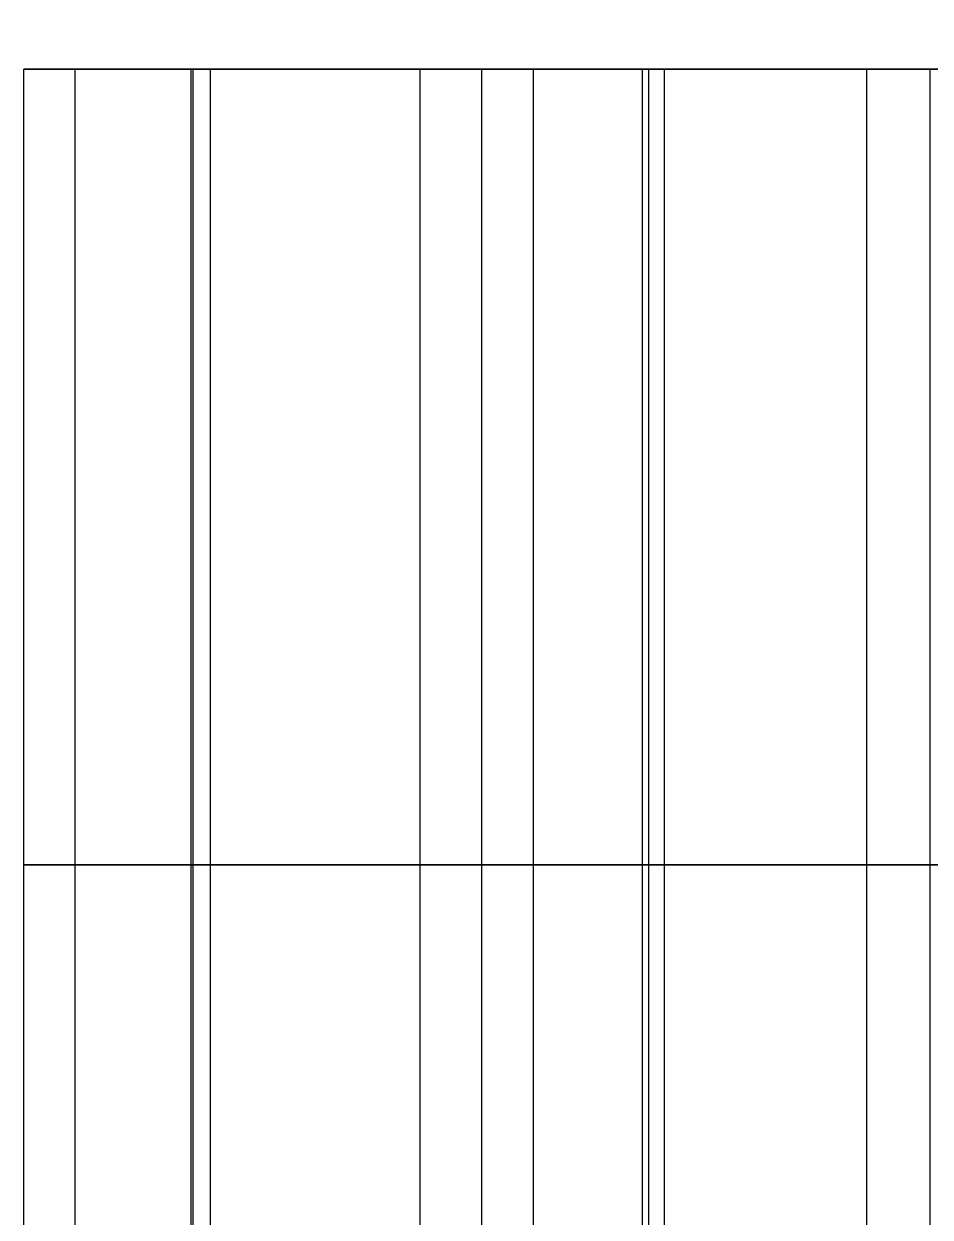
# Model space of a CAD drawing. Extents: x -60 to 60, y 140 to 264.
# Drawn here: x 27.238 to 30.657, y 196.172 to 200.671 of the extents above; entities that cross this region are included whole.
import ezdxf

# ---------------------------------------------------------------- set-up
doc = ezdxf.new("R2010")
doc.units = 0
doc.layers.add('Cut051011', color=7, linetype='CONTINUOUS')

msp = doc.modelspace()

# ---------------------------------------------------------------- linework, layer by layer
at = {"layer": 'Cut051011'}
for p, q in [((27.238, 197.5, 550.031), (27.238, 200.5, 550.031)), ((27.238, 197.5, 550.031), (27.238, 200.5, 550.031)), ((27.238, 197.5, 649.969), (27.238, 200.5, 649.969)), ((27.238, 197.5, 649.969), (27.238, 200.5, 649.969)), ((27.4319, 197.5, 549.987), (27.4319, 200.5, 549.987)), ((27.4319, 197.5, 549.987), (27.4319, 200.5, 549.987)), ((27.4319, 197.5, 650.013), (27.4319, 200.5, 650.013)), ((27.4319, 197.5, 650.013), (27.4319, 200.5, 650.013)), ((27.8697, 197.5, 550.73), (27.8697, 200.5, 550.73)), ((27.8697, 197.5, 550.73), (27.8697, 200.5, 550.73)), ((27.8697, 197.5, 649.27), (27.8697, 200.5, 649.27)), ((27.8697, 197.5, 649.27), (27.8697, 200.5, 649.27)), ((27.8763, 197.5, 550.234), (27.8763, 200.5, 550.234)), ((27.8763, 197.5, 550.234), (27.8763, 200.5, 550.234)), ((27.8763, 197.5, 649.766), (27.8763, 200.5, 649.766)), ((27.8763, 197.5, 649.766), (27.8763, 200.5, 649.766)), ((27.9418, 197.5, 550.422), (27.9418, 200.5, 550.422)), ((27.9418, 197.5, 550.422), (27.9418, 200.5, 550.422)), ((27.9418, 197.5, 649.578), (27.9418, 200.5, 649.578)), ((27.9418, 197.5, 649.578), (27.9418, 200.5, 649.578)), ((28.7338, 197.5, 551.229), (28.7338, 200.5, 551.229)), ((28.7338, 197.5, 551.229), (28.7338, 200.5, 551.229)), ((28.7338, 197.5, 648.771), (28.7338, 200.5, 648.771)), ((28.7338, 197.5, 648.771), (28.7338, 200.5, 648.771)), ((28.9653, 197.5, 551.012), (28.9653, 200.5, 551.012)), ((28.9653, 197.5, 551.012), (28.9653, 200.5, 551.012)), ((28.9653, 197.5, 648.988), (28.9653, 200.5, 648.988)), ((28.9653, 197.5, 648.988), (28.9653, 200.5, 648.988)), ((29.1606, 197.5, 550.975), (29.1606, 200.5, 550.975)), ((29.1606, 197.5, 550.975), (29.1606, 200.5, 550.975)), ((29.1606, 197.5, 649.025), (29.1606, 200.5, 649.025)), ((29.1606, 197.5, 649.025), (29.1606, 200.5, 649.025)), ((29.5723, 197.5, 551.733), (29.5723, 200.5, 551.733)), ((29.5723, 197.5, 551.733), (29.5723, 200.5, 551.733)), ((29.5723, 197.5, 648.267), (29.5723, 200.5, 648.267)), ((29.5723, 197.5, 648.267), (29.5723, 200.5, 648.267)), ((29.5962, 197.5, 551.237), (29.5962, 200.5, 551.237)), ((29.5962, 197.5, 551.237), (29.5962, 200.5, 551.237)), ((29.5962, 197.5, 648.763), (29.5962, 200.5, 648.763)), ((29.5962, 197.5, 648.763), (29.5962, 200.5, 648.763)), ((29.6551, 197.5, 551.427), (29.6551, 200.5, 551.427)), ((29.6551, 197.5, 551.427), (29.6551, 200.5, 551.427)), ((29.6551, 197.5, 648.573), (29.6551, 200.5, 648.573)), ((29.6551, 197.5, 648.573), (29.6551, 200.5, 648.573)), ((30.4184, 197.5, 552.262), (30.4184, 200.5, 552.262)), ((30.4184, 197.5, 552.262), (30.4184, 200.5, 552.262)), ((30.4184, 197.5, 647.738), (30.4184, 200.5, 647.738)), ((30.4184, 197.5, 647.738), (30.4184, 200.5, 647.738)), ((30.6573, 197.5, 552.053), (30.6573, 200.5, 552.053)), ((30.6573, 197.5, 552.053), (30.6573, 200.5, 552.053)), ((30.6573, 197.5, 647.947), (30.6573, 200.5, 647.947)), ((30.6573, 197.5, 647.947), (30.6573, 200.5, 647.947)), ((27.238, 194.5, 550.031), (27.238, 197.5, 550.031)), ((27.238, 194.5, 550.031), (27.238, 197.5, 550.031)), ((27.238, 194.5, 649.969), (27.238, 197.5, 649.969)), ((27.238, 194.5, 649.969), (27.238, 197.5, 649.969)), ((27.4319, 194.5, 549.987), (27.4319, 197.5, 549.987)), ((27.4319, 194.5, 549.987), (27.4319, 197.5, 549.987)), ((27.4319, 194.5, 650.013), (27.4319, 197.5, 650.013)), ((27.4319, 194.5, 650.013), (27.4319, 197.5, 650.013)), ((27.8697, 194.5, 550.73), (27.8697, 197.5, 550.73)), ((27.8697, 194.5, 550.73), (27.8697, 197.5, 550.73)), ((27.8697, 194.5, 649.27), (27.8697, 197.5, 649.27)), ((27.8697, 194.5, 649.27), (27.8697, 197.5, 649.27)), ((27.8763, 194.5, 550.234), (27.8763, 197.5, 550.234)), ((27.8763, 194.5, 550.234), (27.8763, 197.5, 550.234)), ((27.8763, 194.5, 649.766), (27.8763, 197.5, 649.766)), ((27.8763, 194.5, 649.766), (27.8763, 197.5, 649.766)), ((27.9418, 194.5, 550.422), (27.9418, 197.5, 550.422)), ((27.9418, 194.5, 550.422), (27.9418, 197.5, 550.422)), ((27.9418, 194.5, 649.578), (27.9418, 197.5, 649.578)), ((27.9418, 194.5, 649.578), (27.9418, 197.5, 649.578)), ((28.7338, 194.5, 551.229), (28.7338, 197.5, 551.229)), ((28.7338, 194.5, 551.229), (28.7338, 197.5, 551.229)), ((28.7338, 194.5, 648.771), (28.7338, 197.5, 648.771)), ((28.7338, 194.5, 648.771), (28.7338, 197.5, 648.771)), ((28.9653, 194.5, 551.012), (28.9653, 197.5, 551.012)), ((28.9653, 194.5, 551.012), (28.9653, 197.5, 551.012)), ((28.9653, 194.5, 648.988), (28.9653, 197.5, 648.988)), ((28.9653, 194.5, 648.988), (28.9653, 197.5, 648.988)), ((29.1606, 194.5, 550.975), (29.1606, 197.5, 550.975)), ((29.1606, 194.5, 550.975), (29.1606, 197.5, 550.975)), ((29.1606, 194.5, 649.025), (29.1606, 197.5, 649.025)), ((29.1606, 194.5, 649.025), (29.1606, 197.5, 649.025)), ((29.5723, 194.5, 551.733), (29.5723, 197.5, 551.733)), ((29.5723, 194.5, 551.733), (29.5723, 197.5, 551.733)), ((29.5723, 194.5, 648.267), (29.5723, 197.5, 648.267)), ((29.5723, 194.5, 648.267), (29.5723, 197.5, 648.267)), ((29.5962, 194.5, 551.237), (29.5962, 197.5, 551.237)), ((29.5962, 194.5, 551.237), (29.5962, 197.5, 551.237)), ((29.5962, 194.5, 648.763), (29.5962, 197.5, 648.763)), ((29.5962, 194.5, 648.763), (29.5962, 197.5, 648.763)), ((29.6551, 194.5, 551.427), (29.6551, 197.5, 551.427)), ((29.6551, 194.5, 551.427), (29.6551, 197.5, 551.427)), ((29.6551, 194.5, 648.573), (29.6551, 197.5, 648.573)), ((29.6551, 194.5, 648.573), (29.6551, 197.5, 648.573)), ((30.4184, 194.5, 552.262), (30.4184, 197.5, 552.262)), ((30.4184, 194.5, 552.262), (30.4184, 197.5, 552.262)), ((30.4184, 194.5, 647.738), (30.4184, 197.5, 647.738)), ((30.4184, 194.5, 647.738), (30.4184, 197.5, 647.738)), ((30.6573, 194.5, 552.053), (30.6573, 197.5, 552.053)), ((30.6573, 194.5, 552.053), (30.6573, 197.5, 552.053)), ((30.6573, 194.5, 647.947), (30.6573, 197.5, 647.947)), ((30.6573, 194.5, 647.947), (30.6573, 197.5, 647.947))]:
    msp.add_line(p, q, dxfattribs=at)
for centre in [(0, 203.5), (0, 203.5), (0, 200.5), (0, 200.5)]:
    msp.add_circle(centre, 60, dxfattribs=at)
for points, degree, knots in [([(27.4319, 200.5, 549.987), (27.3856, 200.5, 549.961), (27.3267, 200.5, 549.973), (27.2686, 200.5, 549.988), (27.238, 200.5, 550.031)], 2, [0, 0, 0, 0.724386, 0.724386, 1.44877, 1.44877, 1.44877]), ([(27.238, 200.5, 649.969), (27.2686, 200.5, 650.012), (27.3267, 200.5, 650.027), (27.3856, 200.5, 650.039), (27.4319, 200.5, 650.013)], 2, [0, 0, 0, 0.724386, 0.724386, 1.44877, 1.44877, 1.44877]), ([(27.4319, 200.5, 549.987), (27.3856, 200.5, 549.961), (27.3267, 200.5, 549.973), (27.2686, 200.5, 549.988), (27.238, 200.5, 550.031)], 2, [0, 0, 0, 0.724386, 0.724386, 1.44877, 1.44877, 1.44877]), ([(27.238, 200.5, 649.969), (27.2686, 200.5, 650.012), (27.3267, 200.5, 650.027), (27.3856, 200.5, 650.039), (27.4319, 200.5, 650.013)], 2, [0, 0, 0, 0.724386, 0.724386, 1.44877, 1.44877, 1.44877]), ([(28.7338, 200.5, 551.229), (28.6653, 200.5, 551.276), (28.5744, 200.5, 551.314), (28.4689, 200.5, 551.322), (28.3642, 200.5, 551.332), (28.2461, 200.5, 551.308), (28.1459, 200.5, 551.25), (28.0451, 200.5, 551.192), (27.9659, 200.5, 551.102), (27.9216, 200.5, 551.006), (27.8763, 200.5, 550.911), (27.8638, 200.5, 550.813), (27.8697, 200.5, 550.73)], 3, [0, 0, 0, 0, 0.558599, 0.558599, 0.558599, 1.1172, 1.1172, 1.1172, 1.6758, 1.6758, 1.6758, 2.2344, 2.2344, 2.2344, 2.2344]), ([(27.8697, 200.5, 649.27), (27.8638, 200.5, 649.187), (27.8763, 200.5, 649.089), (27.9216, 200.5, 648.994), (27.9659, 200.5, 648.898), (28.0451, 200.5, 648.808), (28.1459, 200.5, 648.75), (28.2461, 200.5, 648.692), (28.3642, 200.5, 648.668), (28.4689, 200.5, 648.678), (28.5744, 200.5, 648.686), (28.6653, 200.5, 648.724), (28.7338, 200.5, 648.771)], 3, [0, 0, 0, 0, 0.558599, 0.558599, 0.558599, 1.1172, 1.1172, 1.1172, 1.6758, 1.6758, 1.6758, 2.2344, 2.2344, 2.2344, 2.2344]), ([(28.7338, 200.5, 551.229), (28.6653, 200.5, 551.276), (28.5744, 200.5, 551.314), (28.4689, 200.5, 551.322), (28.3642, 200.5, 551.332), (28.2461, 200.5, 551.308), (28.1459, 200.5, 551.25), (28.0451, 200.5, 551.192), (27.9659, 200.5, 551.102), (27.9216, 200.5, 551.006), (27.8763, 200.5, 550.911), (27.8638, 200.5, 550.813), (27.8697, 200.5, 550.73)], 3, [0, 0, 0, 0, 0.558599, 0.558599, 0.558599, 1.1172, 1.1172, 1.1172, 1.6758, 1.6758, 1.6758, 2.2344, 2.2344, 2.2344, 2.2344]), ([(27.8697, 200.5, 649.27), (27.8638, 200.5, 649.187), (27.8763, 200.5, 649.089), (27.9216, 200.5, 648.994), (27.9659, 200.5, 648.898), (28.0451, 200.5, 648.808), (28.1459, 200.5, 648.75), (28.2461, 200.5, 648.692), (28.3642, 200.5, 648.668), (28.4689, 200.5, 648.678), (28.5744, 200.5, 648.686), (28.6653, 200.5, 648.724), (28.7338, 200.5, 648.771)], 3, [0, 0, 0, 0, 0.558599, 0.558599, 0.558599, 1.1172, 1.1172, 1.1172, 1.6758, 1.6758, 1.6758, 2.2344, 2.2344, 2.2344, 2.2344]), ([(27.9418, 200.5, 550.422), (27.9625, 200.5, 550.373), (27.9447, 200.5, 550.315), (27.923, 200.5, 550.259), (27.8763, 200.5, 550.234)], 2, [0, 0, 0, 0.724386, 0.724386, 1.44877, 1.44877, 1.44877]), ([(27.8763, 200.5, 649.766), (27.923, 200.5, 649.741), (27.9447, 200.5, 649.685), (27.9625, 200.5, 649.627), (27.9418, 200.5, 649.578)], 2, [0, 0, 0, 0.724386, 0.724386, 1.44877, 1.44877, 1.44877]), ([(27.9418, 200.5, 550.422), (27.9625, 200.5, 550.373), (27.9447, 200.5, 550.315), (27.923, 200.5, 550.259), (27.8763, 200.5, 550.234)], 2, [0, 0, 0, 0.724386, 0.724386, 1.44877, 1.44877, 1.44877]), ([(27.8763, 200.5, 649.766), (27.923, 200.5, 649.741), (27.9447, 200.5, 649.685), (27.9625, 200.5, 649.627), (27.9418, 200.5, 649.578)], 2, [0, 0, 0, 0.724386, 0.724386, 1.44877, 1.44877, 1.44877]), ([(29.1606, 200.5, 550.975), (29.1152, 200.5, 550.948), (29.0559, 200.5, 550.957), (28.9974, 200.5, 550.97), (28.9653, 200.5, 551.012)], 2, [0, 0, 0, 0.724386, 0.724386, 1.44877, 1.44877, 1.44877]), ([(28.9653, 200.5, 648.988), (28.9974, 200.5, 649.03), (29.0559, 200.5, 649.043), (29.1152, 200.5, 649.052), (29.1606, 200.5, 649.025)], 2, [0, 0, 0, 0.724386, 0.724386, 1.44877, 1.44877, 1.44877]), ([(29.1606, 200.5, 550.975), (29.1152, 200.5, 550.948), (29.0559, 200.5, 550.957), (28.9974, 200.5, 550.97), (28.9653, 200.5, 551.012)], 2, [0, 0, 0, 0.724386, 0.724386, 1.44877, 1.44877, 1.44877]), ([(28.9653, 200.5, 648.988), (28.9974, 200.5, 649.03), (29.0559, 200.5, 649.043), (29.1152, 200.5, 649.052), (29.1606, 200.5, 649.025)], 2, [0, 0, 0, 0.724386, 0.724386, 1.44877, 1.44877, 1.44877]), ([(30.4184, 200.5, 552.262), (30.3483, 200.5, 552.306), (30.2561, 200.5, 552.341), (30.1504, 200.5, 552.346), (30.0454, 200.5, 552.351), (29.9282, 200.5, 552.324), (29.8301, 200.5, 552.262), (29.7314, 200.5, 552.201), (29.6554, 200.5, 552.107), (29.6144, 200.5, 552.011), (29.5725, 200.5, 551.913), (29.5634, 200.5, 551.815), (29.5723, 200.5, 551.733)], 3, [0, 0, 0, 0, 0.558599, 0.558599, 0.558599, 1.1172, 1.1172, 1.1172, 1.6758, 1.6758, 1.6758, 2.2344, 2.2344, 2.2344, 2.2344]), ([(29.5723, 200.5, 648.267), (29.5634, 200.5, 648.185), (29.5725, 200.5, 648.087), (29.6144, 200.5, 647.989), (29.6554, 200.5, 647.893), (29.7314, 200.5, 647.799), (29.8301, 200.5, 647.738), (29.9282, 200.5, 647.676), (30.0454, 200.5, 647.649), (30.1504, 200.5, 647.654), (30.2561, 200.5, 647.659), (30.3483, 200.5, 647.694), (30.4184, 200.5, 647.738)], 3, [0, 0, 0, 0, 0.558599, 0.558599, 0.558599, 1.1172, 1.1172, 1.1172, 1.6758, 1.6758, 1.6758, 2.2344, 2.2344, 2.2344, 2.2344]), ([(30.4184, 200.5, 552.262), (30.3483, 200.5, 552.306), (30.2561, 200.5, 552.341), (30.1504, 200.5, 552.346), (30.0454, 200.5, 552.351), (29.9282, 200.5, 552.324), (29.8301, 200.5, 552.262), (29.7314, 200.5, 552.201), (29.6554, 200.5, 552.107), (29.6144, 200.5, 552.011), (29.5725, 200.5, 551.913), (29.5634, 200.5, 551.815), (29.5723, 200.5, 551.733)], 3, [0, 0, 0, 0, 0.558599, 0.558599, 0.558599, 1.1172, 1.1172, 1.1172, 1.6758, 1.6758, 1.6758, 2.2344, 2.2344, 2.2344, 2.2344]), ([(29.5723, 200.5, 648.267), (29.5634, 200.5, 648.185), (29.5725, 200.5, 648.087), (29.6144, 200.5, 647.989), (29.6554, 200.5, 647.893), (29.7314, 200.5, 647.799), (29.8301, 200.5, 647.738), (29.9282, 200.5, 647.676), (30.0454, 200.5, 647.649), (30.1504, 200.5, 647.654), (30.2561, 200.5, 647.659), (30.3483, 200.5, 647.694), (30.4184, 200.5, 647.738)], 3, [0, 0, 0, 0, 0.558599, 0.558599, 0.558599, 1.1172, 1.1172, 1.1172, 1.6758, 1.6758, 1.6758, 2.2344, 2.2344, 2.2344, 2.2344]), ([(29.6551, 200.5, 551.427), (29.6774, 200.5, 551.379), (29.6616, 200.5, 551.321), (29.6419, 200.5, 551.264), (29.5962, 200.5, 551.237)], 2, [0, 0, 0, 0.724386, 0.724386, 1.44877, 1.44877, 1.44877]), ([(29.5962, 200.5, 648.763), (29.6419, 200.5, 648.736), (29.6616, 200.5, 648.679), (29.6774, 200.5, 648.621), (29.6551, 200.5, 648.573)], 2, [0, 0, 0, 0.724386, 0.724386, 1.44877, 1.44877, 1.44877]), ([(29.6551, 200.5, 551.427), (29.6774, 200.5, 551.379), (29.6616, 200.5, 551.321), (29.6419, 200.5, 551.264), (29.5962, 200.5, 551.237)], 2, [0, 0, 0, 0.724386, 0.724386, 1.44877, 1.44877, 1.44877]), ([(29.5962, 200.5, 648.763), (29.6419, 200.5, 648.736), (29.6616, 200.5, 648.679), (29.6774, 200.5, 648.621), (29.6551, 200.5, 648.573)], 2, [0, 0, 0, 0.724386, 0.724386, 1.44877, 1.44877, 1.44877]), ([(30.8538, 200.5, 552.023), (30.8094, 200.5, 551.994), (30.7498, 200.5, 552.001), (30.6909, 200.5, 552.012), (30.6573, 200.5, 552.053)], 2, [0, 0, 0, 0.724386, 0.724386, 1.44877, 1.44877, 1.44877]), ([(30.6573, 200.5, 647.947), (30.6909, 200.5, 647.988), (30.7498, 200.5, 647.999), (30.8094, 200.5, 648.006), (30.8538, 200.5, 647.977)], 2, [0, 0, 0, 0.724386, 0.724386, 1.44877, 1.44877, 1.44877]), ([(30.8538, 200.5, 552.023), (30.8094, 200.5, 551.994), (30.7498, 200.5, 552.001), (30.6909, 200.5, 552.012), (30.6573, 200.5, 552.053)], 2, [0, 0, 0, 0.724386, 0.724386, 1.44877, 1.44877, 1.44877]), ([(30.6573, 200.5, 647.947), (30.6909, 200.5, 647.988), (30.7498, 200.5, 647.999), (30.8094, 200.5, 648.006), (30.8538, 200.5, 647.977)], 2, [0, 0, 0, 0.724386, 0.724386, 1.44877, 1.44877, 1.44877]), ([(27.4319, 197.5, 549.987), (27.3856, 197.5, 549.961), (27.3267, 197.5, 549.973), (27.2686, 197.5, 549.988), (27.238, 197.5, 550.031)], 2, [0, 0, 0, 0.724386, 0.724386, 1.44877, 1.44877, 1.44877]), ([(27.238, 197.5, 649.969), (27.2686, 197.5, 650.012), (27.3267, 197.5, 650.027), (27.3856, 197.5, 650.039), (27.4319, 197.5, 650.013)], 2, [0, 0, 0, 0.724386, 0.724386, 1.44877, 1.44877, 1.44877]), ([(27.4319, 197.5, 549.987), (27.3856, 197.5, 549.961), (27.3267, 197.5, 549.973), (27.2686, 197.5, 549.988), (27.238, 197.5, 550.031)], 2, [0, 0, 0, 0.724386, 0.724386, 1.44877, 1.44877, 1.44877]), ([(27.238, 197.5, 649.969), (27.2686, 197.5, 650.012), (27.3267, 197.5, 650.027), (27.3856, 197.5, 650.039), (27.4319, 197.5, 650.013)], 2, [0, 0, 0, 0.724386, 0.724386, 1.44877, 1.44877, 1.44877]), ([(27.4319, 197.5, 549.987), (27.3856, 197.5, 549.961), (27.3267, 197.5, 549.973), (27.2686, 197.5, 549.988), (27.238, 197.5, 550.031)], 2, [0, 0, 0, 0.724386, 0.724386, 1.44877, 1.44877, 1.44877]), ([(27.238, 197.5, 649.969), (27.2686, 197.5, 650.012), (27.3267, 197.5, 650.027), (27.3856, 197.5, 650.039), (27.4319, 197.5, 650.013)], 2, [0, 0, 0, 0.724386, 0.724386, 1.44877, 1.44877, 1.44877]), ([(27.4319, 197.5, 549.987), (27.3856, 197.5, 549.961), (27.3267, 197.5, 549.973), (27.2686, 197.5, 549.988), (27.238, 197.5, 550.031)], 2, [0, 0, 0, 0.724386, 0.724386, 1.44877, 1.44877, 1.44877]), ([(27.238, 197.5, 649.969), (27.2686, 197.5, 650.012), (27.3267, 197.5, 650.027), (27.3856, 197.5, 650.039), (27.4319, 197.5, 650.013)], 2, [0, 0, 0, 0.724386, 0.724386, 1.44877, 1.44877, 1.44877]), ([(28.7338, 197.5, 551.229), (28.6653, 197.5, 551.276), (28.5744, 197.5, 551.314), (28.4689, 197.5, 551.322), (28.3642, 197.5, 551.332), (28.2461, 197.5, 551.308), (28.1459, 197.5, 551.25), (28.0451, 197.5, 551.192), (27.9659, 197.5, 551.102), (27.9216, 197.5, 551.006), (27.8763, 197.5, 550.911), (27.8638, 197.5, 550.813), (27.8697, 197.5, 550.73)], 3, [0, 0, 0, 0, 0.558599, 0.558599, 0.558599, 1.1172, 1.1172, 1.1172, 1.6758, 1.6758, 1.6758, 2.2344, 2.2344, 2.2344, 2.2344]), ([(27.8697, 197.5, 649.27), (27.8638, 197.5, 649.187), (27.8763, 197.5, 649.089), (27.9216, 197.5, 648.994), (27.9659, 197.5, 648.898), (28.0451, 197.5, 648.808), (28.1459, 197.5, 648.75), (28.2461, 197.5, 648.692), (28.3642, 197.5, 648.668), (28.4689, 197.5, 648.678), (28.5744, 197.5, 648.686), (28.6653, 197.5, 648.724), (28.7338, 197.5, 648.771)], 3, [0, 0, 0, 0, 0.558599, 0.558599, 0.558599, 1.1172, 1.1172, 1.1172, 1.6758, 1.6758, 1.6758, 2.2344, 2.2344, 2.2344, 2.2344]), ([(28.7338, 197.5, 551.229), (28.6653, 197.5, 551.276), (28.5744, 197.5, 551.314), (28.4689, 197.5, 551.322), (28.3642, 197.5, 551.332), (28.2461, 197.5, 551.308), (28.1459, 197.5, 551.25), (28.0451, 197.5, 551.192), (27.9659, 197.5, 551.102), (27.9216, 197.5, 551.006), (27.8763, 197.5, 550.911), (27.8638, 197.5, 550.813), (27.8697, 197.5, 550.73)], 3, [0, 0, 0, 0, 0.558599, 0.558599, 0.558599, 1.1172, 1.1172, 1.1172, 1.6758, 1.6758, 1.6758, 2.2344, 2.2344, 2.2344, 2.2344]), ([(27.8697, 197.5, 649.27), (27.8638, 197.5, 649.187), (27.8763, 197.5, 649.089), (27.9216, 197.5, 648.994), (27.9659, 197.5, 648.898), (28.0451, 197.5, 648.808), (28.1459, 197.5, 648.75), (28.2461, 197.5, 648.692), (28.3642, 197.5, 648.668), (28.4689, 197.5, 648.678), (28.5744, 197.5, 648.686), (28.6653, 197.5, 648.724), (28.7338, 197.5, 648.771)], 3, [0, 0, 0, 0, 0.558599, 0.558599, 0.558599, 1.1172, 1.1172, 1.1172, 1.6758, 1.6758, 1.6758, 2.2344, 2.2344, 2.2344, 2.2344]), ([(28.7338, 197.5, 551.229), (28.6653, 197.5, 551.276), (28.5744, 197.5, 551.314), (28.4689, 197.5, 551.322), (28.3642, 197.5, 551.332), (28.2461, 197.5, 551.308), (28.1459, 197.5, 551.25), (28.0451, 197.5, 551.192), (27.9659, 197.5, 551.102), (27.9216, 197.5, 551.006), (27.8763, 197.5, 550.911), (27.8638, 197.5, 550.813), (27.8697, 197.5, 550.73)], 3, [0, 0, 0, 0, 0.558599, 0.558599, 0.558599, 1.1172, 1.1172, 1.1172, 1.6758, 1.6758, 1.6758, 2.2344, 2.2344, 2.2344, 2.2344]), ([(27.8697, 197.5, 649.27), (27.8638, 197.5, 649.187), (27.8763, 197.5, 649.089), (27.9216, 197.5, 648.994), (27.9659, 197.5, 648.898), (28.0451, 197.5, 648.808), (28.1459, 197.5, 648.75), (28.2461, 197.5, 648.692), (28.3642, 197.5, 648.668), (28.4689, 197.5, 648.678), (28.5744, 197.5, 648.686), (28.6653, 197.5, 648.724), (28.7338, 197.5, 648.771)], 3, [0, 0, 0, 0, 0.558599, 0.558599, 0.558599, 1.1172, 1.1172, 1.1172, 1.6758, 1.6758, 1.6758, 2.2344, 2.2344, 2.2344, 2.2344]), ([(28.7338, 197.5, 551.229), (28.6653, 197.5, 551.276), (28.5744, 197.5, 551.314), (28.4689, 197.5, 551.322), (28.3642, 197.5, 551.332), (28.2461, 197.5, 551.308), (28.1459, 197.5, 551.25), (28.0451, 197.5, 551.192), (27.9659, 197.5, 551.102), (27.9216, 197.5, 551.006), (27.8763, 197.5, 550.911), (27.8638, 197.5, 550.813), (27.8697, 197.5, 550.73)], 3, [0, 0, 0, 0, 0.558599, 0.558599, 0.558599, 1.1172, 1.1172, 1.1172, 1.6758, 1.6758, 1.6758, 2.2344, 2.2344, 2.2344, 2.2344]), ([(27.8697, 197.5, 649.27), (27.8638, 197.5, 649.187), (27.8763, 197.5, 649.089), (27.9216, 197.5, 648.994), (27.9659, 197.5, 648.898), (28.0451, 197.5, 648.808), (28.1459, 197.5, 648.75), (28.2461, 197.5, 648.692), (28.3642, 197.5, 648.668), (28.4689, 197.5, 648.678), (28.5744, 197.5, 648.686), (28.6653, 197.5, 648.724), (28.7338, 197.5, 648.771)], 3, [0, 0, 0, 0, 0.558599, 0.558599, 0.558599, 1.1172, 1.1172, 1.1172, 1.6758, 1.6758, 1.6758, 2.2344, 2.2344, 2.2344, 2.2344]), ([(27.9418, 197.5, 550.422), (27.9625, 197.5, 550.373), (27.9447, 197.5, 550.315), (27.923, 197.5, 550.259), (27.8763, 197.5, 550.234)], 2, [0, 0, 0, 0.724386, 0.724386, 1.44877, 1.44877, 1.44877]), ([(27.8763, 197.5, 649.766), (27.923, 197.5, 649.741), (27.9447, 197.5, 649.685), (27.9625, 197.5, 649.627), (27.9418, 197.5, 649.578)], 2, [0, 0, 0, 0.724386, 0.724386, 1.44877, 1.44877, 1.44877]), ([(27.9418, 197.5, 550.422), (27.9625, 197.5, 550.373), (27.9447, 197.5, 550.315), (27.923, 197.5, 550.259), (27.8763, 197.5, 550.234)], 2, [0, 0, 0, 0.724386, 0.724386, 1.44877, 1.44877, 1.44877]), ([(27.8763, 197.5, 649.766), (27.923, 197.5, 649.741), (27.9447, 197.5, 649.685), (27.9625, 197.5, 649.627), (27.9418, 197.5, 649.578)], 2, [0, 0, 0, 0.724386, 0.724386, 1.44877, 1.44877, 1.44877]), ([(27.9418, 197.5, 550.422), (27.9625, 197.5, 550.373), (27.9447, 197.5, 550.315), (27.923, 197.5, 550.259), (27.8763, 197.5, 550.234)], 2, [0, 0, 0, 0.724386, 0.724386, 1.44877, 1.44877, 1.44877]), ([(27.8763, 197.5, 649.766), (27.923, 197.5, 649.741), (27.9447, 197.5, 649.685), (27.9625, 197.5, 649.627), (27.9418, 197.5, 649.578)], 2, [0, 0, 0, 0.724386, 0.724386, 1.44877, 1.44877, 1.44877]), ([(27.9418, 197.5, 550.422), (27.9625, 197.5, 550.373), (27.9447, 197.5, 550.315), (27.923, 197.5, 550.259), (27.8763, 197.5, 550.234)], 2, [0, 0, 0, 0.724386, 0.724386, 1.44877, 1.44877, 1.44877]), ([(27.8763, 197.5, 649.766), (27.923, 197.5, 649.741), (27.9447, 197.5, 649.685), (27.9625, 197.5, 649.627), (27.9418, 197.5, 649.578)], 2, [0, 0, 0, 0.724386, 0.724386, 1.44877, 1.44877, 1.44877]), ([(29.1606, 197.5, 550.975), (29.1152, 197.5, 550.948), (29.0559, 197.5, 550.957), (28.9974, 197.5, 550.97), (28.9653, 197.5, 551.012)], 2, [0, 0, 0, 0.724386, 0.724386, 1.44877, 1.44877, 1.44877]), ([(28.9653, 197.5, 648.988), (28.9974, 197.5, 649.03), (29.0559, 197.5, 649.043), (29.1152, 197.5, 649.052), (29.1606, 197.5, 649.025)], 2, [0, 0, 0, 0.724386, 0.724386, 1.44877, 1.44877, 1.44877]), ([(29.1606, 197.5, 550.975), (29.1152, 197.5, 550.948), (29.0559, 197.5, 550.957), (28.9974, 197.5, 550.97), (28.9653, 197.5, 551.012)], 2, [0, 0, 0, 0.724386, 0.724386, 1.44877, 1.44877, 1.44877]), ([(28.9653, 197.5, 648.988), (28.9974, 197.5, 649.03), (29.0559, 197.5, 649.043), (29.1152, 197.5, 649.052), (29.1606, 197.5, 649.025)], 2, [0, 0, 0, 0.724386, 0.724386, 1.44877, 1.44877, 1.44877]), ([(29.1606, 197.5, 550.975), (29.1152, 197.5, 550.948), (29.0559, 197.5, 550.957), (28.9974, 197.5, 550.97), (28.9653, 197.5, 551.012)], 2, [0, 0, 0, 0.724386, 0.724386, 1.44877, 1.44877, 1.44877]), ([(28.9653, 197.5, 648.988), (28.9974, 197.5, 649.03), (29.0559, 197.5, 649.043), (29.1152, 197.5, 649.052), (29.1606, 197.5, 649.025)], 2, [0, 0, 0, 0.724386, 0.724386, 1.44877, 1.44877, 1.44877]), ([(29.1606, 197.5, 550.975), (29.1152, 197.5, 550.948), (29.0559, 197.5, 550.957), (28.9974, 197.5, 550.97), (28.9653, 197.5, 551.012)], 2, [0, 0, 0, 0.724386, 0.724386, 1.44877, 1.44877, 1.44877]), ([(28.9653, 197.5, 648.988), (28.9974, 197.5, 649.03), (29.0559, 197.5, 649.043), (29.1152, 197.5, 649.052), (29.1606, 197.5, 649.025)], 2, [0, 0, 0, 0.724386, 0.724386, 1.44877, 1.44877, 1.44877]), ([(30.4184, 197.5, 552.262), (30.3483, 197.5, 552.306), (30.2561, 197.5, 552.341), (30.1504, 197.5, 552.346), (30.0454, 197.5, 552.351), (29.9282, 197.5, 552.324), (29.8301, 197.5, 552.262), (29.7314, 197.5, 552.201), (29.6554, 197.5, 552.107), (29.6144, 197.5, 552.011), (29.5725, 197.5, 551.913), (29.5634, 197.5, 551.815), (29.5723, 197.5, 551.733)], 3, [0, 0, 0, 0, 0.558599, 0.558599, 0.558599, 1.1172, 1.1172, 1.1172, 1.6758, 1.6758, 1.6758, 2.2344, 2.2344, 2.2344, 2.2344]), ([(29.5723, 197.5, 648.267), (29.5634, 197.5, 648.185), (29.5725, 197.5, 648.087), (29.6144, 197.5, 647.989), (29.6554, 197.5, 647.893), (29.7314, 197.5, 647.799), (29.8301, 197.5, 647.738), (29.9282, 197.5, 647.676), (30.0454, 197.5, 647.649), (30.1504, 197.5, 647.654), (30.2561, 197.5, 647.659), (30.3483, 197.5, 647.694), (30.4184, 197.5, 647.738)], 3, [0, 0, 0, 0, 0.558599, 0.558599, 0.558599, 1.1172, 1.1172, 1.1172, 1.6758, 1.6758, 1.6758, 2.2344, 2.2344, 2.2344, 2.2344]), ([(30.4184, 197.5, 552.262), (30.3483, 197.5, 552.306), (30.2561, 197.5, 552.341), (30.1504, 197.5, 552.346), (30.0454, 197.5, 552.351), (29.9282, 197.5, 552.324), (29.8301, 197.5, 552.262), (29.7314, 197.5, 552.201), (29.6554, 197.5, 552.107), (29.6144, 197.5, 552.011), (29.5725, 197.5, 551.913), (29.5634, 197.5, 551.815), (29.5723, 197.5, 551.733)], 3, [0, 0, 0, 0, 0.558599, 0.558599, 0.558599, 1.1172, 1.1172, 1.1172, 1.6758, 1.6758, 1.6758, 2.2344, 2.2344, 2.2344, 2.2344]), ([(29.5723, 197.5, 648.267), (29.5634, 197.5, 648.185), (29.5725, 197.5, 648.087), (29.6144, 197.5, 647.989), (29.6554, 197.5, 647.893), (29.7314, 197.5, 647.799), (29.8301, 197.5, 647.738), (29.9282, 197.5, 647.676), (30.0454, 197.5, 647.649), (30.1504, 197.5, 647.654), (30.2561, 197.5, 647.659), (30.3483, 197.5, 647.694), (30.4184, 197.5, 647.738)], 3, [0, 0, 0, 0, 0.558599, 0.558599, 0.558599, 1.1172, 1.1172, 1.1172, 1.6758, 1.6758, 1.6758, 2.2344, 2.2344, 2.2344, 2.2344]), ([(30.4184, 197.5, 552.262), (30.3483, 197.5, 552.306), (30.2561, 197.5, 552.341), (30.1504, 197.5, 552.346), (30.0454, 197.5, 552.351), (29.9282, 197.5, 552.324), (29.8301, 197.5, 552.262), (29.7314, 197.5, 552.201), (29.6554, 197.5, 552.107), (29.6144, 197.5, 552.011), (29.5725, 197.5, 551.913), (29.5634, 197.5, 551.815), (29.5723, 197.5, 551.733)], 3, [0, 0, 0, 0, 0.558599, 0.558599, 0.558599, 1.1172, 1.1172, 1.1172, 1.6758, 1.6758, 1.6758, 2.2344, 2.2344, 2.2344, 2.2344]), ([(29.5723, 197.5, 648.267), (29.5634, 197.5, 648.185), (29.5725, 197.5, 648.087), (29.6144, 197.5, 647.989), (29.6554, 197.5, 647.893), (29.7314, 197.5, 647.799), (29.8301, 197.5, 647.738), (29.9282, 197.5, 647.676), (30.0454, 197.5, 647.649), (30.1504, 197.5, 647.654), (30.2561, 197.5, 647.659), (30.3483, 197.5, 647.694), (30.4184, 197.5, 647.738)], 3, [0, 0, 0, 0, 0.558599, 0.558599, 0.558599, 1.1172, 1.1172, 1.1172, 1.6758, 1.6758, 1.6758, 2.2344, 2.2344, 2.2344, 2.2344]), ([(30.4184, 197.5, 552.262), (30.3483, 197.5, 552.306), (30.2561, 197.5, 552.341), (30.1504, 197.5, 552.346), (30.0454, 197.5, 552.351), (29.9282, 197.5, 552.324), (29.8301, 197.5, 552.262), (29.7314, 197.5, 552.201), (29.6554, 197.5, 552.107), (29.6144, 197.5, 552.011), (29.5725, 197.5, 551.913), (29.5634, 197.5, 551.815), (29.5723, 197.5, 551.733)], 3, [0, 0, 0, 0, 0.558599, 0.558599, 0.558599, 1.1172, 1.1172, 1.1172, 1.6758, 1.6758, 1.6758, 2.2344, 2.2344, 2.2344, 2.2344]), ([(29.5723, 197.5, 648.267), (29.5634, 197.5, 648.185), (29.5725, 197.5, 648.087), (29.6144, 197.5, 647.989), (29.6554, 197.5, 647.893), (29.7314, 197.5, 647.799), (29.8301, 197.5, 647.738), (29.9282, 197.5, 647.676), (30.0454, 197.5, 647.649), (30.1504, 197.5, 647.654), (30.2561, 197.5, 647.659), (30.3483, 197.5, 647.694), (30.4184, 197.5, 647.738)], 3, [0, 0, 0, 0, 0.558599, 0.558599, 0.558599, 1.1172, 1.1172, 1.1172, 1.6758, 1.6758, 1.6758, 2.2344, 2.2344, 2.2344, 2.2344]), ([(29.6551, 197.5, 551.427), (29.6774, 197.5, 551.379), (29.6616, 197.5, 551.321), (29.6419, 197.5, 551.264), (29.5962, 197.5, 551.237)], 2, [0, 0, 0, 0.724386, 0.724386, 1.44877, 1.44877, 1.44877]), ([(29.5962, 197.5, 648.763), (29.6419, 197.5, 648.736), (29.6616, 197.5, 648.679), (29.6774, 197.5, 648.621), (29.6551, 197.5, 648.573)], 2, [0, 0, 0, 0.724386, 0.724386, 1.44877, 1.44877, 1.44877]), ([(29.6551, 197.5, 551.427), (29.6774, 197.5, 551.379), (29.6616, 197.5, 551.321), (29.6419, 197.5, 551.264), (29.5962, 197.5, 551.237)], 2, [0, 0, 0, 0.724386, 0.724386, 1.44877, 1.44877, 1.44877]), ([(29.5962, 197.5, 648.763), (29.6419, 197.5, 648.736), (29.6616, 197.5, 648.679), (29.6774, 197.5, 648.621), (29.6551, 197.5, 648.573)], 2, [0, 0, 0, 0.724386, 0.724386, 1.44877, 1.44877, 1.44877]), ([(29.6551, 197.5, 551.427), (29.6774, 197.5, 551.379), (29.6616, 197.5, 551.321), (29.6419, 197.5, 551.264), (29.5962, 197.5, 551.237)], 2, [0, 0, 0, 0.724386, 0.724386, 1.44877, 1.44877, 1.44877]), ([(29.5962, 197.5, 648.763), (29.6419, 197.5, 648.736), (29.6616, 197.5, 648.679), (29.6774, 197.5, 648.621), (29.6551, 197.5, 648.573)], 2, [0, 0, 0, 0.724386, 0.724386, 1.44877, 1.44877, 1.44877]), ([(29.6551, 197.5, 551.427), (29.6774, 197.5, 551.379), (29.6616, 197.5, 551.321), (29.6419, 197.5, 551.264), (29.5962, 197.5, 551.237)], 2, [0, 0, 0, 0.724386, 0.724386, 1.44877, 1.44877, 1.44877]), ([(29.5962, 197.5, 648.763), (29.6419, 197.5, 648.736), (29.6616, 197.5, 648.679), (29.6774, 197.5, 648.621), (29.6551, 197.5, 648.573)], 2, [0, 0, 0, 0.724386, 0.724386, 1.44877, 1.44877, 1.44877]), ([(30.8538, 197.5, 552.023), (30.8094, 197.5, 551.994), (30.7498, 197.5, 552.001), (30.6909, 197.5, 552.012), (30.6573, 197.5, 552.053)], 2, [0, 0, 0, 0.724386, 0.724386, 1.44877, 1.44877, 1.44877]), ([(30.6573, 197.5, 647.947), (30.6909, 197.5, 647.988), (30.7498, 197.5, 647.999), (30.8094, 197.5, 648.006), (30.8538, 197.5, 647.977)], 2, [0, 0, 0, 0.724386, 0.724386, 1.44877, 1.44877, 1.44877]), ([(30.8538, 197.5, 552.023), (30.8094, 197.5, 551.994), (30.7498, 197.5, 552.001), (30.6909, 197.5, 552.012), (30.6573, 197.5, 552.053)], 2, [0, 0, 0, 0.724386, 0.724386, 1.44877, 1.44877, 1.44877]), ([(30.6573, 197.5, 647.947), (30.6909, 197.5, 647.988), (30.7498, 197.5, 647.999), (30.8094, 197.5, 648.006), (30.8538, 197.5, 647.977)], 2, [0, 0, 0, 0.724386, 0.724386, 1.44877, 1.44877, 1.44877]), ([(30.8538, 197.5, 552.023), (30.8094, 197.5, 551.994), (30.7498, 197.5, 552.001), (30.6909, 197.5, 552.012), (30.6573, 197.5, 552.053)], 2, [0, 0, 0, 0.724386, 0.724386, 1.44877, 1.44877, 1.44877]), ([(30.6573, 197.5, 647.947), (30.6909, 197.5, 647.988), (30.7498, 197.5, 647.999), (30.8094, 197.5, 648.006), (30.8538, 197.5, 647.977)], 2, [0, 0, 0, 0.724386, 0.724386, 1.44877, 1.44877, 1.44877]), ([(30.8538, 197.5, 552.023), (30.8094, 197.5, 551.994), (30.7498, 197.5, 552.001), (30.6909, 197.5, 552.012), (30.6573, 197.5, 552.053)], 2, [0, 0, 0, 0.724386, 0.724386, 1.44877, 1.44877, 1.44877]), ([(30.6573, 197.5, 647.947), (30.6909, 197.5, 647.988), (30.7498, 197.5, 647.999), (30.8094, 197.5, 648.006), (30.8538, 197.5, 647.977)], 2, [0, 0, 0, 0.724386, 0.724386, 1.44877, 1.44877, 1.44877])]:
    msp.add_open_spline(points, degree=degree, knots=knots, dxfattribs=at)
for points, degree in [([(27.8763, 200.5, 550.234), (27.4319, 200.5, 549.987)], 1), ([(27.4319, 200.5, 650.013), (27.8763, 200.5, 649.766)], 1), ([(27.8763, 200.5, 550.234), (27.4319, 200.5, 549.987)], 1), ([(27.4319, 200.5, 650.013), (27.8763, 200.5, 649.766)], 1), ([(27.8697, 200.5, 550.73), (27.8812, 200.5, 550.57), (27.9418, 200.5, 550.422)], 2), ([(27.9418, 200.5, 649.578), (27.8812, 200.5, 649.43), (27.8697, 200.5, 649.27)], 2), ([(27.8697, 200.5, 550.73), (27.8812, 200.5, 550.57), (27.9418, 200.5, 550.422)], 2), ([(27.9418, 200.5, 649.578), (27.8812, 200.5, 649.43), (27.8697, 200.5, 649.27)], 2), ([(28.9653, 200.5, 551.012), (28.8669, 200.5, 551.139), (28.7338, 200.5, 551.229)], 2), ([(28.7338, 200.5, 648.771), (28.8669, 200.5, 648.861), (28.9653, 200.5, 648.988)], 2), ([(28.9653, 200.5, 551.012), (28.8669, 200.5, 551.139), (28.7338, 200.5, 551.229)], 2), ([(28.7338, 200.5, 648.771), (28.8669, 200.5, 648.861), (28.9653, 200.5, 648.988)], 2), ([(29.5962, 200.5, 551.237), (29.1606, 200.5, 550.975)], 1), ([(29.1606, 200.5, 649.025), (29.5962, 200.5, 648.763)], 1), ([(29.5962, 200.5, 551.237), (29.1606, 200.5, 550.975)], 1), ([(29.1606, 200.5, 649.025), (29.5962, 200.5, 648.763)], 1), ([(29.5723, 200.5, 551.733), (29.5893, 200.5, 551.573), (29.6551, 200.5, 551.427)], 2), ([(29.6551, 200.5, 648.573), (29.5893, 200.5, 648.427), (29.5723, 200.5, 648.267)], 2), ([(29.5723, 200.5, 551.733), (29.5893, 200.5, 551.573), (29.6551, 200.5, 551.427)], 2), ([(29.6551, 200.5, 648.573), (29.5893, 200.5, 648.427), (29.5723, 200.5, 648.267)], 2), ([(30.6573, 200.5, 552.053), (30.5545, 200.5, 552.177), (30.4184, 200.5, 552.262)], 2), ([(30.4184, 200.5, 647.738), (30.5545, 200.5, 647.823), (30.6573, 200.5, 647.947)], 2), ([(30.6573, 200.5, 552.053), (30.5545, 200.5, 552.177), (30.4184, 200.5, 552.262)], 2), ([(30.4184, 200.5, 647.738), (30.5545, 200.5, 647.823), (30.6573, 200.5, 647.947)], 2), ([(27.8763, 197.5, 550.234), (27.4319, 197.5, 549.987)], 1), ([(27.4319, 197.5, 650.013), (27.8763, 197.5, 649.766)], 1), ([(27.8763, 197.5, 550.234), (27.4319, 197.5, 549.987)], 1), ([(27.4319, 197.5, 650.013), (27.8763, 197.5, 649.766)], 1), ([(27.8763, 197.5, 550.234), (27.4319, 197.5, 549.987)], 1), ([(27.4319, 197.5, 650.013), (27.8763, 197.5, 649.766)], 1), ([(27.8763, 197.5, 550.234), (27.4319, 197.5, 549.987)], 1), ([(27.4319, 197.5, 650.013), (27.8763, 197.5, 649.766)], 1), ([(27.8697, 197.5, 550.73), (27.8812, 197.5, 550.57), (27.9418, 197.5, 550.422)], 2), ([(27.9418, 197.5, 649.578), (27.8812, 197.5, 649.43), (27.8697, 197.5, 649.27)], 2), ([(27.8697, 197.5, 550.73), (27.8812, 197.5, 550.57), (27.9418, 197.5, 550.422)], 2), ([(27.9418, 197.5, 649.578), (27.8812, 197.5, 649.43), (27.8697, 197.5, 649.27)], 2), ([(27.8697, 197.5, 550.73), (27.8812, 197.5, 550.57), (27.9418, 197.5, 550.422)], 2), ([(27.9418, 197.5, 649.578), (27.8812, 197.5, 649.43), (27.8697, 197.5, 649.27)], 2), ([(27.8697, 197.5, 550.73), (27.8812, 197.5, 550.57), (27.9418, 197.5, 550.422)], 2), ([(27.9418, 197.5, 649.578), (27.8812, 197.5, 649.43), (27.8697, 197.5, 649.27)], 2), ([(28.9653, 197.5, 551.012), (28.8669, 197.5, 551.139), (28.7338, 197.5, 551.229)], 2), ([(28.7338, 197.5, 648.771), (28.8669, 197.5, 648.861), (28.9653, 197.5, 648.988)], 2), ([(28.9653, 197.5, 551.012), (28.8669, 197.5, 551.139), (28.7338, 197.5, 551.229)], 2), ([(28.7338, 197.5, 648.771), (28.8669, 197.5, 648.861), (28.9653, 197.5, 648.988)], 2), ([(28.9653, 197.5, 551.012), (28.8669, 197.5, 551.139), (28.7338, 197.5, 551.229)], 2), ([(28.7338, 197.5, 648.771), (28.8669, 197.5, 648.861), (28.9653, 197.5, 648.988)], 2), ([(28.9653, 197.5, 551.012), (28.8669, 197.5, 551.139), (28.7338, 197.5, 551.229)], 2), ([(28.7338, 197.5, 648.771), (28.8669, 197.5, 648.861), (28.9653, 197.5, 648.988)], 2), ([(29.5962, 197.5, 551.237), (29.1606, 197.5, 550.975)], 1), ([(29.1606, 197.5, 649.025), (29.5962, 197.5, 648.763)], 1), ([(29.5962, 197.5, 551.237), (29.1606, 197.5, 550.975)], 1), ([(29.1606, 197.5, 649.025), (29.5962, 197.5, 648.763)], 1), ([(29.5962, 197.5, 551.237), (29.1606, 197.5, 550.975)], 1), ([(29.1606, 197.5, 649.025), (29.5962, 197.5, 648.763)], 1), ([(29.5962, 197.5, 551.237), (29.1606, 197.5, 550.975)], 1), ([(29.1606, 197.5, 649.025), (29.5962, 197.5, 648.763)], 1), ([(29.5723, 197.5, 551.733), (29.5893, 197.5, 551.573), (29.6551, 197.5, 551.427)], 2), ([(29.6551, 197.5, 648.573), (29.5893, 197.5, 648.427), (29.5723, 197.5, 648.267)], 2), ([(29.5723, 197.5, 551.733), (29.5893, 197.5, 551.573), (29.6551, 197.5, 551.427)], 2), ([(29.6551, 197.5, 648.573), (29.5893, 197.5, 648.427), (29.5723, 197.5, 648.267)], 2), ([(29.5723, 197.5, 551.733), (29.5893, 197.5, 551.573), (29.6551, 197.5, 551.427)], 2), ([(29.6551, 197.5, 648.573), (29.5893, 197.5, 648.427), (29.5723, 197.5, 648.267)], 2), ([(29.5723, 197.5, 551.733), (29.5893, 197.5, 551.573), (29.6551, 197.5, 551.427)], 2), ([(29.6551, 197.5, 648.573), (29.5893, 197.5, 648.427), (29.5723, 197.5, 648.267)], 2), ([(30.6573, 197.5, 552.053), (30.5545, 197.5, 552.177), (30.4184, 197.5, 552.262)], 2), ([(30.4184, 197.5, 647.738), (30.5545, 197.5, 647.823), (30.6573, 197.5, 647.947)], 2), ([(30.6573, 197.5, 552.053), (30.5545, 197.5, 552.177), (30.4184, 197.5, 552.262)], 2), ([(30.4184, 197.5, 647.738), (30.5545, 197.5, 647.823), (30.6573, 197.5, 647.947)], 2), ([(30.6573, 197.5, 552.053), (30.5545, 197.5, 552.177), (30.4184, 197.5, 552.262)], 2), ([(30.4184, 197.5, 647.738), (30.5545, 197.5, 647.823), (30.6573, 197.5, 647.947)], 2), ([(30.6573, 197.5, 552.053), (30.5545, 197.5, 552.177), (30.4184, 197.5, 552.262)], 2), ([(30.4184, 197.5, 647.738), (30.5545, 197.5, 647.823), (30.6573, 197.5, 647.947)], 2)]:
    msp.add_open_spline(points, degree=degree, dxfattribs=at)

doc.saveas('drawing.dxf')
